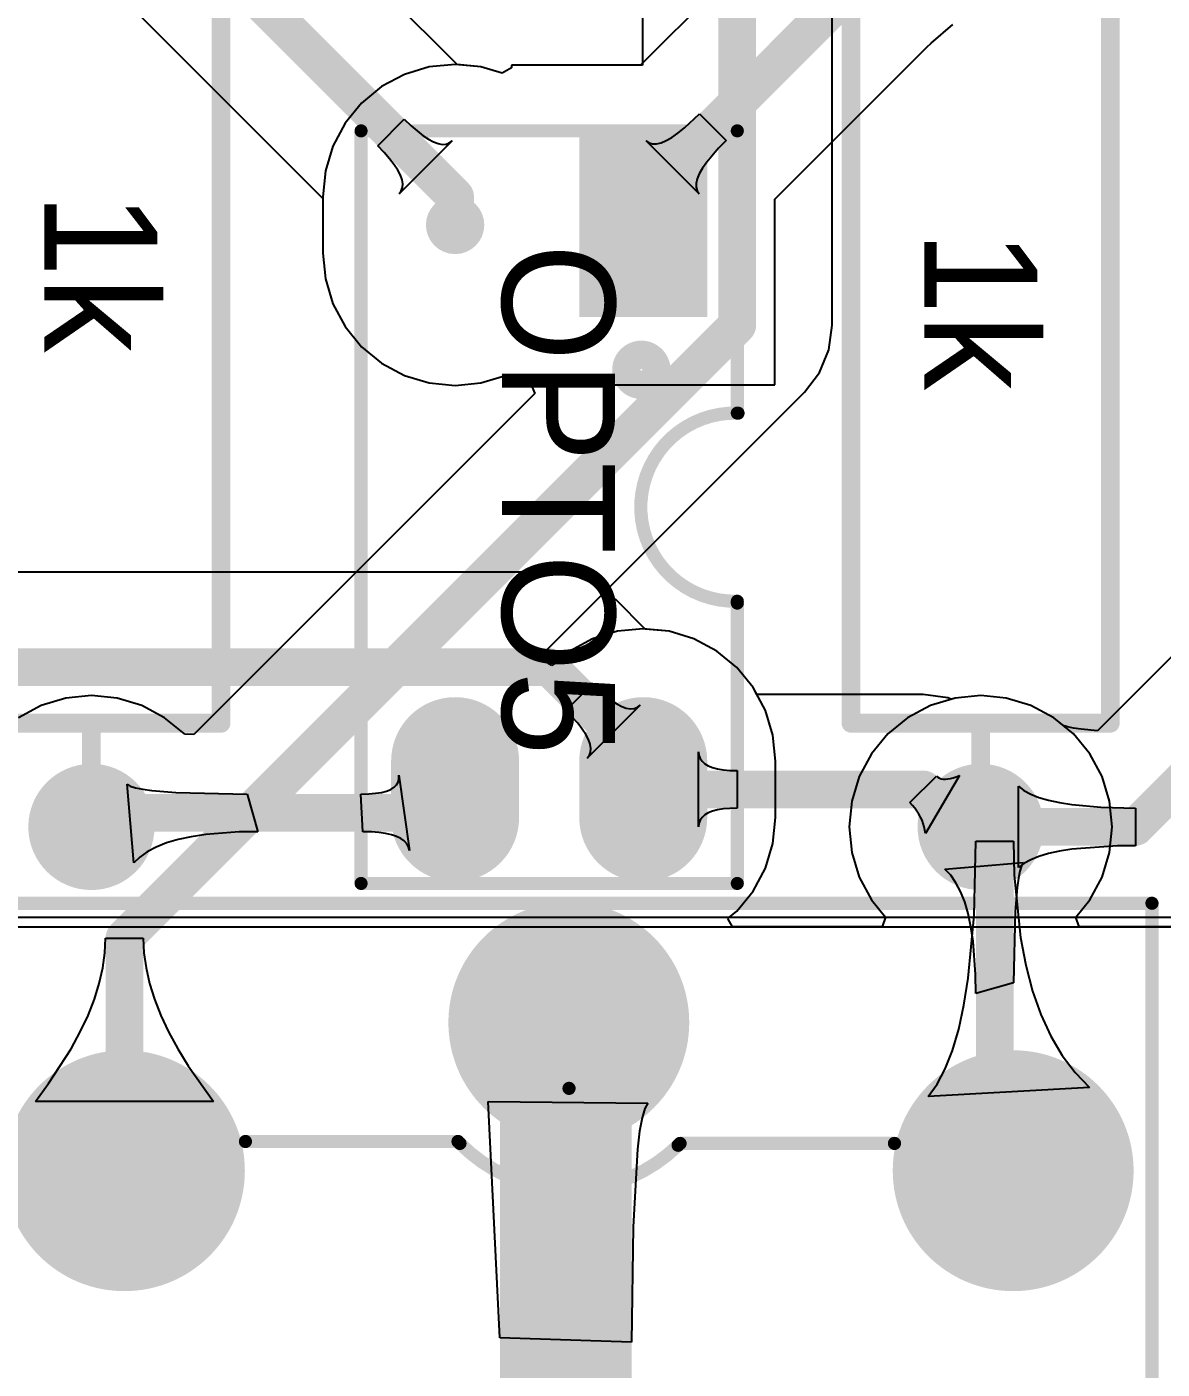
# Model space of a CAD drawing. Header units: millimetres. Extents: x 0 to 190, y 0 to 100.
# Drawn here: x 130.19 to 145.52, y 21.59 to 39.71 of the extents above; entities that cross this region are included whole.
import ezdxf

# ---------------------------------------------------------------- set-up
doc = ezdxf.new("R2010")
doc.units = ezdxf.units.MM
for name, color, linetype in [('BottomLayer', 5, 'Continuous'), ('BottomSolder', 6, 'Continuous'), ('MultiLayer', 9, 'Continuous'), ('PadHoleLayer', 156, 'Continuous'), ('TopLayer', 1, 'Continuous'), ('TopOverlay', 2, 'Continuous'), ('TopSolder', 216, 'Continuous')]:
    doc.layers.add(name, color=color, linetype=linetype)

# ---------------------------------------------------------------- blocks, each defined once
blk = doc.blocks.new('R_____5_C____SRD_28')
at = {"layer": 'BottomLayer'}
h = blk.add_hatch(color=5, dxfattribs=at)
edge = h.paths.add_edge_path()
edge.add_arc((2, 6), 1.524, 0, 360)
h = blk.add_hatch(color=5, dxfattribs=at)
edge = h.paths.add_edge_path()
edge.add_arc((0, 0), 1.524, 0, 360)
h = blk.add_hatch(color=5, dxfattribs=at)
edge = h.paths.add_edge_path()
edge.add_arc((2, -6), 1.524, 0, 360)
at = {"layer": 'BottomSolder'}
h = blk.add_hatch(color=6, dxfattribs=at)
edge = h.paths.add_edge_path()
edge.add_arc((2, 6), 1.626, 0, 360)
h = blk.add_hatch(color=6, dxfattribs=at)
edge = h.paths.add_edge_path()
edge.add_arc((0, 0), 1.626, 0, 360)
h = blk.add_hatch(color=6, dxfattribs=at)
edge = h.paths.add_edge_path()
edge.add_arc((2, -6), 1.626, 0, 360)
at = {"layer": 'MultiLayer'}
h = blk.add_hatch(color=9, dxfattribs=at)
edge = h.paths.add_edge_path()
edge.add_arc((2, 6), 1.524, 0, 360)
h = blk.add_hatch(color=9, dxfattribs=at)
edge = h.paths.add_edge_path()
edge.add_arc((0, 0), 1.524, 0, 360)
h = blk.add_hatch(color=9, dxfattribs=at)
edge = h.paths.add_edge_path()
edge.add_arc((2, -6), 1.524, 0, 360)
at = {"layer": 'PadHoleLayer'}
h = blk.add_hatch(color=156, dxfattribs=at)
edge = h.paths.add_edge_path()
edge.add_arc((2, 6), 0.571, 0, 360)
h = blk.add_hatch(color=156, dxfattribs=at)
edge = h.paths.add_edge_path()
edge.add_arc((0, 0), 0.571, 0, 360)
h = blk.add_hatch(color=156, dxfattribs=at)
edge = h.paths.add_edge_path()
edge.add_arc((2, -6), 0.571, 0, 360)
at = {"layer": 'TopLayer'}
h = blk.add_hatch(color=1, dxfattribs=at)
edge = h.paths.add_edge_path()
edge.add_arc((2, 6), 1.524, 0, 360)
h = blk.add_hatch(color=1, dxfattribs=at)
edge = h.paths.add_edge_path()
edge.add_arc((0, 0), 1.524, 0, 360)
h = blk.add_hatch(color=1, dxfattribs=at)
edge = h.paths.add_edge_path()
edge.add_arc((2, -6), 1.524, 0, 360)
at = {"layer": 'TopSolder'}
h = blk.add_hatch(color=216, dxfattribs=at)
edge = h.paths.add_edge_path()
edge.add_arc((2, 6), 1.626, 0, 360)
h = blk.add_hatch(color=216, dxfattribs=at)
edge = h.paths.add_edge_path()
edge.add_arc((0, 0), 1.626, 0, 360)
h = blk.add_hatch(color=216, dxfattribs=at)
edge = h.paths.add_edge_path()
edge.add_arc((2, -6), 1.626, 0, 360)
at = {"layer": 'TopOverlay', "const_width": 0.178}
for points in [[(-1.61, -7.889), (-1.61, 7.874)], [(17.78, 7.874), (-1.61, 7.874)], [(1.631, 1.502), (1.631, 4.397)], [(6.076, 0.003), (0.888, 0.003)], [(1.606, -4.366), (1.606, -1.496)]]:
    blk.add_lwpolyline(points, dxfattribs=at)
at = {"layer": 'TopOverlay', "const_width": 0.0889}
for points in [[(-1.655, 7.874, 1), (-1.566, 7.874, 1)], [(-1.655, 7.874, 1), (-1.566, 7.874, 1)], [(1.587, 4.397, 1), (1.676, 4.397, 1)], [(1.587, 1.502, 1), (1.676, 1.502, 1)], [(1.612, 1.476, 1), (1.701, 1.476, 1)], [(0.844, 0.003, 1), (0.933, 0.003, 1)], [(1.561, -1.496, 1), (1.65, -1.496, 1)], [(1.587, -1.47, 1), (1.676, -1.47, 1)], [(1.561, -4.366, 1), (1.65, -4.366, 1)]]:
    blk.add_lwpolyline(points, format="xyb", close=True, dxfattribs=at)
at = {"layer": 'TopOverlay', "const_width": 0.178}
blk.add_lwpolyline([(1.657, 1.476, -0.414214), (1.631, -1.47)], format="xyb", dxfattribs=at)
blk = doc.blocks.new('_________1_2__33')
at = {"layer": 'BottomLayer'}
h = blk.add_hatch(color=5, dxfattribs=at)
edge = h.paths.add_edge_path()
edge.add_arc((-6.4, 0), 0.75, 0, 360)
h = blk.add_hatch(color=5, dxfattribs=at)
edge = h.paths.add_edge_path()
edge.add_arc((6.4, 0), 0.75, 0, 360)
at = {"layer": 'BottomSolder'}
h = blk.add_hatch(color=6, dxfattribs=at)
edge = h.paths.add_edge_path()
edge.add_arc((-6.4, 0), 0.852, 0, 360)
h = blk.add_hatch(color=6, dxfattribs=at)
edge = h.paths.add_edge_path()
edge.add_arc((6.4, 0), 0.852, 0, 360)
at = {"layer": 'MultiLayer'}
h = blk.add_hatch(color=9, dxfattribs=at)
edge = h.paths.add_edge_path()
edge.add_arc((-6.4, 0), 0.75, 0, 360)
h = blk.add_hatch(color=9, dxfattribs=at)
edge = h.paths.add_edge_path()
edge.add_arc((6.4, 0), 0.75, 0, 360)
at = {"layer": 'PadHoleLayer'}
h = blk.add_hatch(color=156, dxfattribs=at)
edge = h.paths.add_edge_path()
edge.add_arc((-6.4, 0), 0.35, 0, 360)
h = blk.add_hatch(color=156, dxfattribs=at)
edge = h.paths.add_edge_path()
edge.add_arc((6.4, 0), 0.35, 0, 360)
at = {"layer": 'TopLayer'}
h = blk.add_hatch(color=1, dxfattribs=at)
edge = h.paths.add_edge_path()
edge.add_arc((-6.4, 0), 0.75, 0, 360)
h = blk.add_hatch(color=1, dxfattribs=at)
edge = h.paths.add_edge_path()
edge.add_arc((6.4, 0), 0.75, 0, 360)
at = {"layer": 'TopSolder'}
h = blk.add_hatch(color=216, dxfattribs=at)
edge = h.paths.add_edge_path()
edge.add_arc((-6.4, 0), 0.852, 0, 360)
h = blk.add_hatch(color=216, dxfattribs=at)
edge = h.paths.add_edge_path()
edge.add_arc((6.4, 0), 0.852, 0, 360)
at = {"layer": 'TopOverlay', "const_width": 0.254}
for points in [[(-5, 1.75), (5, 1.75)], [(-5, 1.75), (-5, -1.75)], [(5, 1.75), (5, -1.75)], [(-5.842, 0), (-5.08, 0)], [(5.08, 0), (5.842, 0)], [(-5, -1.75), (5, -1.75)]]:
    blk.add_lwpolyline(points, dxfattribs=at)
at = {"layer": 'TopOverlay', "const_width": 0.127}
for points in [[(-5.064, 1.75, 1), (-4.937, 1.75, 1)], [(-5.064, 1.75, 1), (-4.937, 1.75, 1)], [(4.937, 1.75, 1), (5.064, 1.75, 1)], [(4.937, 1.75, 1), (5.064, 1.75, 1)], [(-5.905, 0, 1), (-5.779, 0, 1)], [(-5.144, 0, 1), (-5.016, 0, 1)], [(5.016, 0, 1), (5.144, 0, 1)], [(5.779, 0, 1), (5.905, 0, 1)], [(-5.064, -1.75, 1), (-4.937, -1.75, 1)], [(-5.064, -1.75, 1), (-4.937, -1.75, 1)], [(4.937, -1.75, 1), (5.064, -1.75, 1)], [(4.937, -1.75, 1), (5.064, -1.75, 1)]]:
    blk.add_lwpolyline(points, format="xyb", close=True, dxfattribs=at)
blk = doc.blocks.new('_________1_2__34')
at = {"layer": 'BottomLayer'}
h = blk.add_hatch(color=5, dxfattribs=at)
edge = h.paths.add_edge_path()
edge.add_arc((-6.4, 0), 0.75, 0, 360)
h = blk.add_hatch(color=5, dxfattribs=at)
edge = h.paths.add_edge_path()
edge.add_arc((6.4, 0), 0.75, 0, 360)
at = {"layer": 'BottomSolder'}
h = blk.add_hatch(color=6, dxfattribs=at)
edge = h.paths.add_edge_path()
edge.add_arc((-6.4, 0), 0.852, 0, 360)
h = blk.add_hatch(color=6, dxfattribs=at)
edge = h.paths.add_edge_path()
edge.add_arc((6.4, 0), 0.852, 0, 360)
at = {"layer": 'MultiLayer'}
h = blk.add_hatch(color=9, dxfattribs=at)
edge = h.paths.add_edge_path()
edge.add_arc((-6.4, 0), 0.75, 0, 360)
h = blk.add_hatch(color=9, dxfattribs=at)
edge = h.paths.add_edge_path()
edge.add_arc((6.4, 0), 0.75, 0, 360)
at = {"layer": 'PadHoleLayer'}
h = blk.add_hatch(color=156, dxfattribs=at)
edge = h.paths.add_edge_path()
edge.add_arc((-6.4, 0), 0.35, 0, 360)
h = blk.add_hatch(color=156, dxfattribs=at)
edge = h.paths.add_edge_path()
edge.add_arc((6.4, 0), 0.35, 0, 360)
at = {"layer": 'TopLayer'}
h = blk.add_hatch(color=1, dxfattribs=at)
edge = h.paths.add_edge_path()
edge.add_arc((-6.4, 0), 0.75, 0, 360)
h = blk.add_hatch(color=1, dxfattribs=at)
edge = h.paths.add_edge_path()
edge.add_arc((6.4, 0), 0.75, 0, 360)
at = {"layer": 'TopSolder'}
h = blk.add_hatch(color=216, dxfattribs=at)
edge = h.paths.add_edge_path()
edge.add_arc((-6.4, 0), 0.852, 0, 360)
h = blk.add_hatch(color=216, dxfattribs=at)
edge = h.paths.add_edge_path()
edge.add_arc((6.4, 0), 0.852, 0, 360)
at = {"layer": 'TopOverlay', "const_width": 0.254}
for points in [[(-5, -1.75), (-5, 1.75)], [(5, 1.75), (-5, 1.75)], [(5, -1.75), (5, 1.75)], [(-5.08, 0), (-5.842, 0)], [(5.842, 0), (5.08, 0)], [(5, -1.75), (-5, -1.75)]]:
    blk.add_lwpolyline(points, dxfattribs=at)
at = {"layer": 'TopOverlay', "const_width": 0.127}
for points in [[(-5.064, 1.75, 1), (-4.937, 1.75, 1)], [(-5.064, 1.75, 1), (-4.937, 1.75, 1)], [(4.937, 1.75, 1), (5.064, 1.75, 1)], [(4.937, 1.75, 1), (5.064, 1.75, 1)], [(-5.905, 0, 1), (-5.779, 0, 1)], [(-5.144, 0, 1), (-5.016, 0, 1)], [(5.016, 0, 1), (5.144, 0, 1)], [(5.779, 0, 1), (5.905, 0, 1)], [(-5.064, -1.75, 1), (-4.937, -1.75, 1)], [(-5.064, -1.75, 1), (-4.937, -1.75, 1)], [(4.937, -1.75, 1), (5.064, -1.75, 1)], [(4.937, -1.75, 1), (5.064, -1.75, 1)]]:
    blk.add_lwpolyline(points, format="xyb", close=True, dxfattribs=at)
blk = doc.blocks.new('DIP4_W0_3_44')
at = {"layer": 'BottomLayer'}
h = blk.add_hatch(color=5, dxfattribs=at)
edge = h.paths.add_edge_path()
edge.add_arc((0, 7.239), 0.762, 180, 360)
edge.add_line((0.762, 7.239), (0.762, 8.001))
edge.add_arc((0, 8.001), 0.762, 0, 180)
edge.add_line((-0.762, 8.001), (-0.762, 7.239))
h = blk.add_hatch(color=5, dxfattribs=at)
edge = h.paths.add_edge_path()
edge.add_arc((2.54, 7.239), 0.762, 180, 360)
edge.add_line((3.302, 7.239), (3.302, 8.001))
edge.add_arc((2.54, 8.001), 0.762, 0, 180)
edge.add_line((1.778, 8.001), (1.778, 7.239))
blk.add_hatch(color=5, dxfattribs=at).paths.add_polyline_path([(-0.762, -1.143), (-0.762, 1.143), (0.762, 1.143), (0.762, -1.143)])
at = {"layer": 'BottomSolder'}
h = blk.add_hatch(color=6, dxfattribs=at)
edge = h.paths.add_edge_path()
edge.add_arc((0, 7.239), 0.864, 180, 360)
edge.add_line((0.864, 7.239), (0.864, 8.001))
edge.add_arc((0, 8.001), 0.864, 0, 180)
edge.add_line((-0.864, 8.001), (-0.864, 7.239))
h = blk.add_hatch(color=6, dxfattribs=at)
edge = h.paths.add_edge_path()
edge.add_arc((2.54, 7.239), 0.864, 180, 360)
edge.add_line((3.404, 7.239), (3.404, 8.001))
edge.add_arc((2.54, 8.001), 0.864, 0, 180)
edge.add_line((1.676, 8.001), (1.676, 7.239))
blk.add_hatch(color=6, dxfattribs=at).paths.add_polyline_path([(-0.864, -1.245), (-0.864, 1.245), (0.864, 1.245), (0.864, -1.245)])
at = {"layer": 'MultiLayer'}
h = blk.add_hatch(color=9, dxfattribs=at)
edge = h.paths.add_edge_path()
edge.add_arc((0, 7.239), 0.762, 180, 360)
edge.add_line((0.762, 7.239), (0.762, 8.001))
edge.add_arc((0, 8.001), 0.762, 0, 180)
edge.add_line((-0.762, 8.001), (-0.762, 7.239))
h = blk.add_hatch(color=9, dxfattribs=at)
edge = h.paths.add_edge_path()
edge.add_arc((2.54, 7.239), 0.762, 180, 360)
edge.add_line((3.302, 7.239), (3.302, 8.001))
edge.add_arc((2.54, 8.001), 0.762, 0, 180)
edge.add_line((1.778, 8.001), (1.778, 7.239))
blk.add_hatch(color=9, dxfattribs=at).paths.add_polyline_path([(-0.762, -1.143), (-0.762, 1.143), (0.762, 1.143), (0.762, -1.143)])
at = {"layer": 'PadHoleLayer'}
h = blk.add_hatch(color=156, dxfattribs=at)
edge = h.paths.add_edge_path()
edge.add_arc((0, 7.62), 0.394, 0, 360)
h = blk.add_hatch(color=156, dxfattribs=at)
edge = h.paths.add_edge_path()
edge.add_arc((2.54, 7.62), 0.394, 0, 360)
h = blk.add_hatch(color=156, dxfattribs=at)
edge = h.paths.add_edge_path()
edge.add_arc((0, 0), 0.394, 0, 360)
h = blk.add_hatch(color=156, dxfattribs=at)
edge = h.paths.add_edge_path()
edge.add_arc((2.54, 0), 0.394, 0, 360)
at = {"layer": 'TopLayer'}
h = blk.add_hatch(color=1, dxfattribs=at)
edge = h.paths.add_edge_path()
edge.add_arc((0, 7.239), 0.762, 180, 360)
edge.add_line((0.762, 7.239), (0.762, 8.001))
edge.add_arc((0, 8.001), 0.762, 0, 180)
edge.add_line((-0.762, 8.001), (-0.762, 7.239))
h = blk.add_hatch(color=1, dxfattribs=at)
edge = h.paths.add_edge_path()
edge.add_arc((2.54, 7.239), 0.762, 180, 360)
edge.add_line((3.302, 7.239), (3.302, 8.001))
edge.add_arc((2.54, 8.001), 0.762, 0, 180)
edge.add_line((1.778, 8.001), (1.778, 7.239))
blk.add_hatch(color=1, dxfattribs=at).paths.add_polyline_path([(-0.762, -1.143), (-0.762, 1.143), (0.762, 1.143), (0.762, -1.143)])
at = {"layer": 'TopSolder'}
h = blk.add_hatch(color=216, dxfattribs=at)
edge = h.paths.add_edge_path()
edge.add_arc((0, 7.239), 0.864, 180, 360)
edge.add_line((0.864, 7.239), (0.864, 8.001))
edge.add_arc((0, 8.001), 0.864, 0, 180)
edge.add_line((-0.864, 8.001), (-0.864, 7.239))
h = blk.add_hatch(color=216, dxfattribs=at)
edge = h.paths.add_edge_path()
edge.add_arc((2.54, 7.239), 0.864, 180, 360)
edge.add_line((3.404, 7.239), (3.404, 8.001))
edge.add_arc((2.54, 8.001), 0.864, 0, 180)
edge.add_line((1.676, 8.001), (1.676, 7.239))
blk.add_hatch(color=216, dxfattribs=at).paths.add_polyline_path([(-0.864, -1.245), (-0.864, 1.245), (0.864, 1.245), (0.864, -1.245)])
at = {"layer": 'TopOverlay', "const_width": 0.178}
for points in [[(3.81, 8.89), (-1.27, 8.89)], [(-1.27, 8.89), (-1.27, 5.105)], [(3.81, 8.89), (3.81, -1.27)], [(-1.27, 2.54), (-1.27, -1.27)], [(3.81, -1.27), (-1.27, -1.27)]]:
    blk.add_lwpolyline(points, dxfattribs=at)
at = {"layer": 'TopOverlay'}
for points, const_width in [([(-1.314, 8.89, 1), (-1.226, 8.89, 1)], 0.0889), ([(-1.314, 8.89, 1), (-1.226, 8.89, 1)], 0.0889), ([(3.766, 8.89, 1), (3.854, 8.89, 1)], 0.0889), ([(3.766, 8.89, 1), (3.854, 8.89, 1)], 0.0889), ([(-1.314, 5.105, 1), (-1.226, 5.105, 1)], 0.0889), ([(-1.314, 5.08, 1), (-1.226, 5.08, 1)], 0.0889), ([(-1.324, 2.541, 1), (-1.235, 2.541, 1)], 0.0889), ([(-1.314, 2.54, 1), (-1.226, 2.54, 1)], 0.0889), ([(0.229, 1.956, 1), (-0.178, 1.956, 1)], 0.381), ([(-0.273, 1.956, 1), (-0.083, 1.956, 1)], 0.191), ([(0.133, 1.956, 1), (0.324, 1.956, 1)], 0.191), ([(-1.314, -1.27, 1), (-1.226, -1.27, 1)], 0.0889), ([(-1.314, -1.27, 1), (-1.226, -1.27, 1)], 0.0889), ([(3.766, -1.27, 1), (3.854, -1.27, 1)], 0.0889), ([(3.766, -1.27, 1), (3.854, -1.27, 1)], 0.0889)]:
    blk.add_lwpolyline(points, format="xyb", close=True, dxfattribs=dict(at, const_width=const_width))
at = {"layer": 'TopOverlay', "const_width": 0.178}
blk.add_lwpolyline([(-1.27, 5.08, -1.030551), (-1.28, 2.541)], format="xyb", dxfattribs=at)

msp = doc.modelspace()

# ---------------------------------------------------------------- linework, layer by layer
at = {"layer": 'BottomLayer'}
for p, q in [((140.726, 41.437), (138.519, 39.23)), ((142.404, 39.489), (142.695, 39.74)), ((140.293, 37.381), (142.344, 39.431)), ((142.344, 39.431), (142.404, 39.489)), ((135.626, 39.167), (135.291, 39.065)), ((135.975, 39.201), (135.626, 39.167)), ((136.323, 39.167), (135.975, 39.201)), ((136.61, 39.08), (136.323, 39.167)), ((136.737, 39.152), (136.61, 39.08)), ((138.478, 39.192), (136.737, 39.192)), ((136.737, 39.192), (136.737, 39.152)), ((138.519, 39.23), (138.478, 39.192)), ((135.291, 39.065), (134.982, 38.9)), ((134.982, 38.9), (134.711, 38.678)), ((134.711, 38.678), (134.489, 38.407)), ((139.072, 38.345), (139.274, 38.532)), ((139.274, 38.532), (139.633, 38.173)), ((134.489, 38.407), (134.324, 38.098)), ((138.899, 38.215), (138.982, 38.273)), ((138.982, 38.273), (139.072, 38.345)), ((134.324, 38.098), (134.223, 37.763)), ((139.271, 37.455), (138.555, 38.17)), ((138.555, 38.17), (138.595, 38.142)), ((138.595, 38.142), (138.641, 38.128)), ((138.641, 38.128), (138.695, 38.128)), ((138.695, 38.128), (138.756, 38.143)), ((138.756, 38.143), (138.824, 38.172)), ((138.824, 38.172), (138.899, 38.215)), ((139.532, 38.069), (139.373, 37.882)), ((139.633, 38.173), (139.532, 38.069)), ((139.373, 37.882), (139.316, 37.799)), ((134.223, 37.763), (134.188, 37.414)), ((139.272, 37.723), (139.243, 37.655)), ((139.316, 37.799), (139.272, 37.723)), ((139.229, 37.594), (139.228, 37.541)), ((139.228, 37.541), (139.242, 37.494)), ((139.243, 37.655), (139.229, 37.594)), ((134.188, 37.414), (134.188, 36.652)), ((139.242, 37.494), (139.271, 37.455)), ((140.293, 34.874), (140.293, 37.381)), ((134.188, 36.652), (134.223, 36.304)), ((134.223, 36.304), (134.324, 35.969)), ((134.324, 35.969), (134.489, 35.66)), ((134.489, 35.66), (134.711, 35.389)), ((134.711, 35.389), (134.982, 35.167)), ((134.982, 35.167), (135.291, 35.002)), ((135.291, 35.002), (135.626, 34.9)), ((136.323, 34.9), (136.61, 34.987)), ((136.61, 34.987), (136.737, 34.914)), ((135.626, 34.9), (135.975, 34.866)), ((135.975, 34.866), (136.323, 34.9)), ((136.737, 34.914), (136.737, 34.874)), ((136.737, 34.874), (140.293, 34.874)), ((147.047, 32.605), (144.647, 30.205)), ((137.245, 32.345), (129.135, 32.345)), ((137.576, 32.302), (137.245, 32.345)), ((137.885, 32.174), (137.576, 32.302)), ((138.151, 31.97), (137.885, 32.174)), ((138.542, 31.578), (138.151, 31.97)), ((138.863, 31.547), (138.542, 31.578)), ((139.199, 31.445), (138.863, 31.547)), ((139.507, 31.28), (139.199, 31.445)), ((139.778, 31.058), (139.507, 31.28)), ((140, 30.787), (139.778, 31.058)), ((137.47, 30.48), (137.829, 30.839)), ((137.829, 30.839), (137.92, 30.752)), ((137.92, 30.752), (138.083, 30.617)), ((140.05, 30.694), (140, 30.787)), ((142.296, 30.694), (140.05, 30.694)), ((142.627, 30.651), (142.296, 30.694)), ((142.674, 30.631), (142.627, 30.651)), ((142.725, 30.646), (142.674, 30.631)), ((143.071, 30.681), (142.725, 30.646)), ((143.417, 30.646), (143.071, 30.681)), ((143.75, 30.545), (143.417, 30.646)), ((137.557, 30.39), (137.47, 30.48)), ((138.475, 30.55), (137.759, 29.834)), ((138.083, 30.617), (138.157, 30.569)), ((138.157, 30.569), (138.224, 30.533)), ((138.224, 30.533), (138.286, 30.511)), ((138.286, 30.511), (138.342, 30.501)), ((138.342, 30.501), (138.392, 30.504)), ((138.392, 30.504), (138.436, 30.521)), ((138.436, 30.521), (138.475, 30.55)), ((144.057, 30.381), (143.75, 30.545)), ((137.631, 30.305), (137.557, 30.39)), ((137.692, 30.226), (137.631, 30.305)), ((144.17, 30.289), (144.057, 30.381)), ((144.198, 30.273), (144.17, 30.289)), ((144.242, 30.259), (144.198, 30.273)), ((137.741, 30.152), (137.692, 30.226)), ((137.776, 30.085), (137.741, 30.152)), ((137.798, 30.023), (137.776, 30.085)), ((144.325, 30.241), (144.242, 30.259)), ((144.429, 30.225), (144.325, 30.241)), ((144.647, 30.205), (144.429, 30.225)), ((137.788, 29.873), (137.805, 29.917)), ((137.808, 29.967), (137.798, 30.023)), ((137.805, 29.917), (137.808, 29.967)), ((139.262, 28.906), (139.262, 29.921)), ((139.262, 29.921), (139.267, 29.873)), ((137.759, 29.834), (137.788, 29.873)), ((139.267, 29.873), (139.283, 29.83)), ((139.283, 29.83), (139.309, 29.792)), ((139.309, 29.792), (139.346, 29.759)), ((139.346, 29.759), (139.393, 29.731)), ((139.393, 29.731), (139.45, 29.708)), ((135.206, 29.512), (135.217, 29.556)), ((135.217, 29.556), (135.215, 29.604)), ((135.215, 29.604), (135.36, 28.59)), ((139.45, 29.708), (139.518, 29.69)), ((139.518, 29.69), (139.597, 29.677)), ((139.597, 29.677), (139.686, 29.67)), ((139.686, 29.67), (139.785, 29.667)), ((139.785, 29.667), (139.785, 29.159)), ((142.116, 29.234), (142.475, 29.593)), ((142.786, 29.599), (142.327, 28.816)), ((142.475, 29.593), (142.494, 29.578)), ((142.494, 29.578), (142.515, 29.566)), ((142.515, 29.566), (142.539, 29.557)), ((142.539, 29.557), (142.566, 29.553)), ((142.566, 29.553), (142.596, 29.552)), ((142.596, 29.552), (142.628, 29.554)), ((142.628, 29.554), (142.663, 29.56)), ((142.663, 29.56), (142.701, 29.57)), ((142.701, 29.57), (142.742, 29.583)), ((142.742, 29.583), (142.786, 29.599)), ((131.635, 28.42), (131.545, 29.482)), ((131.545, 29.482), (131.589, 29.457)), ((131.589, 29.457), (131.66, 29.434)), ((131.66, 29.434), (131.757, 29.414)), ((131.757, 29.414), (131.88, 29.397)), ((131.88, 29.397), (132.205, 29.371)), ((132.205, 29.371), (133.169, 29.35)), ((134.808, 29.352), (134.9, 29.36)), ((134.9, 29.36), (134.98, 29.373)), ((134.98, 29.373), (135.049, 29.39)), ((135.049, 29.39), (135.106, 29.413)), ((135.106, 29.413), (135.151, 29.441)), ((135.151, 29.441), (135.184, 29.474)), ((135.184, 29.474), (135.206, 29.512)), ((143.582, 28.357), (143.582, 29.455)), ((143.582, 29.455), (143.655, 29.399)), ((143.655, 29.399), (143.747, 29.349)), ((133.169, 29.35), (133.311, 28.842)), ((134.704, 29.35), (134.808, 29.352)), ((134.731, 28.842), (134.704, 29.35)), ((142.151, 29.197), (142.116, 29.234)), ((142.183, 29.159), (142.151, 29.197)), ((143.747, 29.349), (143.857, 29.305)), ((143.857, 29.305), (143.987, 29.266)), ((143.987, 29.266), (144.135, 29.234)), ((144.135, 29.234), (144.302, 29.207)), ((144.302, 29.207), (144.694, 29.172)), ((139.283, 28.997), (139.267, 28.954)), ((139.309, 29.035), (139.283, 28.997)), ((139.346, 29.068), (139.309, 29.035)), ((139.393, 29.096), (139.346, 29.068)), ((139.45, 29.119), (139.393, 29.096)), ((139.518, 29.136), (139.45, 29.119)), ((139.597, 29.149), (139.518, 29.136)), ((139.686, 29.157), (139.597, 29.149)), ((139.785, 29.159), (139.686, 29.157)), ((142.211, 29.12), (142.183, 29.159)), ((142.237, 29.079), (142.211, 29.12)), ((142.26, 29.038), (142.237, 29.079)), ((142.279, 28.996), (142.26, 29.038)), ((142.296, 28.952), (142.279, 28.996)), ((144.694, 29.172), (145.16, 29.16)), ((145.16, 29.16), (145.16, 28.652)), ((133.057, 28.838), (132.607, 28.804)), ((133.311, 28.842), (133.057, 28.838)), ((134.844, 28.839), (134.731, 28.842)), ((134.946, 28.832), (134.844, 28.839)), ((135.037, 28.819), (134.946, 28.832)), ((135.117, 28.801), (135.037, 28.819)), ((139.267, 28.954), (139.262, 28.906)), ((142.309, 28.908), (142.296, 28.952)), ((142.319, 28.862), (142.309, 28.908)), ((142.327, 28.816), (142.319, 28.862)), ((131.937, 28.635), (131.817, 28.572)), ((132.076, 28.69), (131.937, 28.635)), ((132.234, 28.736), (132.076, 28.69)), ((132.411, 28.774), (132.234, 28.736)), ((132.607, 28.804), (132.411, 28.774)), ((135.185, 28.779), (135.117, 28.801)), ((135.242, 28.751), (135.185, 28.779)), ((135.288, 28.718), (135.242, 28.751)), ((135.323, 28.68), (135.288, 28.718)), ((135.347, 28.638), (135.323, 28.68)), ((135.36, 28.59), (135.347, 28.638)), ((142.981, 27.712), (143.007, 28.716)), ((143.007, 28.716), (143.515, 28.716)), ((143.515, 28.716), (143.525, 28.253)), ((144.917, 28.649), (144.302, 28.605)), ((145.16, 28.652), (144.917, 28.649)), ((131.717, 28.5), (131.635, 28.42)), ((131.817, 28.572), (131.717, 28.5)), ((143.747, 28.463), (143.655, 28.413)), ((143.857, 28.507), (143.747, 28.463)), ((143.987, 28.546), (143.857, 28.507)), ((144.135, 28.578), (143.987, 28.546)), ((144.302, 28.605), (144.135, 28.578)), ((142.585, 28.335), (143.647, 28.425)), ((142.666, 28.253), (142.585, 28.335)), ((143.599, 28.31), (143.58, 28.213)), ((143.655, 28.413), (143.582, 28.357)), ((143.622, 28.381), (143.599, 28.31)), ((143.647, 28.425), (143.622, 28.381)), ((142.737, 28.153), (142.666, 28.253)), ((142.8, 28.033), (142.737, 28.153)), ((143.525, 28.253), (143.607, 27.414)), ((143.563, 28.09), (143.536, 27.765)), ((143.58, 28.213), (143.563, 28.09)), ((142.855, 27.894), (142.8, 28.033)), ((142.902, 27.736), (142.855, 27.894)), ((142.94, 27.559), (142.902, 27.736)), ((143.536, 27.765), (143.515, 26.801)), ((113.538, 27.686), (178.181, 27.686)), ((142.904, 26.864), (142.981, 27.712)), ((142.969, 27.363), (142.94, 27.559)), ((143.607, 27.414), (143.679, 27.038)), ((143.003, 26.913), (142.969, 27.363)), ((143.679, 27.038), (143.772, 26.691)), ((142.845, 26.5), (142.904, 26.864)), ((143.007, 26.659), (143.003, 26.913)), ((143.515, 26.801), (143.007, 26.659)), ((143.772, 26.691), (143.884, 26.372)), ((142.774, 26.174), (142.845, 26.5)), ((143.884, 26.372), (144.018, 26.083)), ((142.69, 25.888), (142.774, 26.174)), ((144.018, 26.083), (144.172, 25.822)), ((142.593, 25.641), (142.69, 25.888)), ((144.172, 25.822), (144.346, 25.59)), ((142.483, 25.434), (142.593, 25.641)), ((144.346, 25.59), (144.541, 25.387)), ((142.36, 25.265), (142.483, 25.434)), ((144.541, 25.387), (142.36, 25.265)), ((136.58, 22.01), (136.422, 25.198)), ((136.422, 25.198), (138.579, 25.178)), ((138.537, 25.107), (138.499, 24.98)), ((138.579, 25.178), (138.537, 25.107)), ((138.499, 24.98), (138.466, 24.797)), ((138.466, 24.797), (138.437, 24.558)), ((138.437, 24.558), (138.378, 23.506)), ((138.378, 23.506), (138.358, 21.951)), ((138.358, 21.951), (136.58, 22.01))]:
    msp.add_line(p, q, dxfattribs=at)
for points, const_width in [([(138.515, 37.414), (142.807, 41.706)], 0.508), ([(138.515, 37.033), (138.515, 37.414)], 0.508), ([(145.16, 28.906), (147.953, 31.699)], 0.508), ([(129.135, 31.064), (137.245, 31.064)], 0.508), ([(137.245, 31.064), (138.515, 29.794)], 0.508), ([(138.515, 29.413), (138.515, 29.794)], 0.508), ([(135.657, 29.096), (135.975, 29.413)], 0.508), ([(138.515, 29.413), (142.296, 29.413)], 0.508), ([(142.296, 29.413), (142.803, 28.906)], 0.508), ([(131.064, 28.906), (131.254, 29.096)], 0.508), ([(131.254, 29.096), (135.657, 29.096)], 0.508), ([(142.803, 28.906), (143.071, 28.906)], 0.508), ([(143.071, 28.906), (145.16, 28.906)], 0.508), ([(143.071, 28.906), (143.261, 28.716)], 0.508), ([(143.261, 24.514), (143.261, 28.716)], 0.508), ([(137.469, 26.224), (137.51, 26.265)], 1.778), ([(137.469, 4.74), (137.469, 26.224)], 1.778), ([(143.261, 24.514), (143.51, 24.265)], 0.508)]:
    msp.add_lwpolyline(points, dxfattribs=dict(at, const_width=const_width))
for points, const_width in [([(138.388, 37.414, 1), (138.642, 37.414, 1)], 0.254), ([(138.388, 37.414, 1), (138.642, 37.414, 1)], 0.254), ([(138.388, 37.033, 1), (138.642, 37.033, 1)], 0.254), ([(137.118, 31.064, 1), (137.372, 31.064, 1)], 0.254), ([(137.118, 31.064, 1), (137.372, 31.064, 1)], 0.254), ([(138.388, 29.794, 1), (138.642, 29.794, 1)], 0.254), ([(138.388, 29.794, 1), (138.642, 29.794, 1)], 0.254), ([(135.848, 29.413, 1), (136.102, 29.413, 1)], 0.254), ([(138.388, 29.413, 1), (138.642, 29.413, 1)], 0.254), ([(138.388, 29.413, 1), (138.642, 29.413, 1)], 0.254), ([(142.169, 29.413, 1), (142.423, 29.413, 1)], 0.254), ([(142.169, 29.413, 1), (142.423, 29.413, 1)], 0.254), ([(131.127, 29.096, 1), (131.381, 29.096, 1)], 0.254), ([(131.127, 29.096, 1), (131.381, 29.096, 1)], 0.254), ([(135.53, 29.096, 1), (135.784, 29.096, 1)], 0.254), ([(135.53, 29.096, 1), (135.784, 29.096, 1)], 0.254), ([(130.937, 28.906, 1), (131.191, 28.906, 1)], 0.254), ([(142.676, 28.906, 1), (142.93, 28.906, 1)], 0.254), ([(142.676, 28.906, 1), (142.93, 28.906, 1)], 0.254), ([(142.944, 28.906, 1), (143.198, 28.906, 1)], 0.254), ([(142.944, 28.906, 1), (143.198, 28.906, 1)], 0.254), ([(142.944, 28.906, 1), (143.198, 28.906, 1)], 0.254), ([(145.033, 28.906, 1), (145.287, 28.906, 1)], 0.254), ([(145.033, 28.906, 1), (145.287, 28.906, 1)], 0.254), ([(143.134, 28.716, 1), (143.388, 28.716, 1)], 0.254), ([(143.134, 28.716, 1), (143.388, 28.716, 1)], 0.254), ([(137.024, 26.224, 1), (137.913, 26.224, 1)], 0.889), ([(137.024, 26.224, 1), (137.913, 26.224, 1)], 0.889), ([(137.065, 26.265, 1), (137.954, 26.265, 1)], 0.889), ([(143.134, 24.514, 1), (143.388, 24.514, 1)], 0.254), ([(143.134, 24.514, 1), (143.388, 24.514, 1)], 0.254), ([(143.383, 24.265, 1), (143.637, 24.265, 1)], 0.254)]:
    msp.add_lwpolyline(points, format="xyb", close=True, dxfattribs=dict(at, const_width=const_width))
at = {"layer": 'TopLayer'}
for p, q in [((136.002, 39.198), (133.603, 41.598)), ((141.066, 35.68), (141.066, 41.086)), ((138.504, 40.556), (138.504, 39.192)), ((131.565, 40.013), (134.188, 37.389)), ((136.323, 39.167), (136.002, 39.198)), ((136.61, 39.08), (136.323, 39.167)), ((136.737, 39.152), (136.61, 39.08)), ((138.504, 39.192), (136.737, 39.192)), ((136.737, 39.192), (136.737, 39.152)), ((134.93, 38.1), (135.289, 38.459)), ((135.289, 38.459), (135.38, 38.372)), ((135.38, 38.372), (135.543, 38.237)), ((135.543, 38.237), (135.617, 38.189)), ((135.017, 38.01), (134.93, 38.1)), ((135.935, 38.17), (135.219, 37.454)), ((135.617, 38.189), (135.684, 38.153)), ((135.684, 38.153), (135.746, 38.131)), ((135.746, 38.131), (135.802, 38.121)), ((135.802, 38.121), (135.852, 38.124)), ((135.852, 38.124), (135.896, 38.141)), ((135.896, 38.141), (135.935, 38.17)), ((135.091, 37.925), (135.017, 38.01)), ((135.152, 37.846), (135.091, 37.925)), ((135.201, 37.772), (135.152, 37.846)), ((135.236, 37.705), (135.201, 37.772)), ((135.258, 37.643), (135.236, 37.705)), ((135.248, 37.493), (135.265, 37.537)), ((135.268, 37.587), (135.258, 37.643)), ((135.265, 37.537), (135.268, 37.587)), ((134.188, 37.389), (134.188, 36.652)), ((135.219, 37.454), (135.248, 37.493)), ((134.188, 36.652), (134.223, 36.304)), ((134.223, 36.304), (134.324, 35.969)), ((134.324, 35.969), (134.489, 35.66)), ((134.489, 35.66), (134.711, 35.389)), ((141.022, 35.348), (141.066, 35.68)), ((134.711, 35.389), (134.982, 35.167)), ((140.894, 35.039), (141.022, 35.348)), ((134.982, 35.167), (135.291, 35.002)), ((135.291, 35.002), (135.626, 34.9)), ((136.323, 34.9), (136.61, 34.987)), ((136.61, 34.987), (136.737, 34.914)), ((140.691, 34.774), (140.894, 35.039)), ((135.626, 34.9), (135.975, 34.866)), ((135.975, 34.866), (136.323, 34.9)), ((136.737, 34.914), (136.737, 34.874)), ((136.737, 34.874), (137.002, 34.874)), ((137.002, 34.874), (137.05, 34.757)), ((137.05, 34.757), (132.447, 30.153)), ((137.187, 31.27), (140.691, 34.774)), ((138.166, 31.547), (137.831, 31.445)), ((138.515, 31.581), (138.166, 31.547)), ((138.863, 31.547), (138.515, 31.581)), ((139.199, 31.445), (138.863, 31.547)), ((137.831, 31.445), (137.522, 31.28)), ((139.507, 31.28), (139.199, 31.445)), ((137.201, 31.133), (137.187, 31.27)), ((137.522, 31.28), (137.342, 31.132)), ((139.778, 31.058), (139.507, 31.28)), ((137.279, 31.087), (137.201, 31.133)), ((137.342, 31.132), (137.279, 31.087)), ((140, 30.787), (139.778, 31.058)), ((130.718, 30.646), (130.385, 30.545)), ((131.064, 30.681), (130.718, 30.646)), ((131.41, 30.646), (131.064, 30.681)), ((131.743, 30.545), (131.41, 30.646)), ((140.165, 30.478), (140, 30.787)), ((142.725, 30.646), (142.392, 30.545)), ((143.071, 30.681), (142.725, 30.646)), ((143.417, 30.646), (143.071, 30.681)), ((143.75, 30.545), (143.417, 30.646)), ((130.385, 30.545), (130.078, 30.381)), ((132.05, 30.381), (131.743, 30.545)), ((140.267, 30.143), (140.165, 30.478)), ((142.392, 30.545), (142.085, 30.381)), ((144.057, 30.381), (143.75, 30.545)), ((132.319, 30.161), (132.05, 30.381)), ((142.085, 30.381), (141.816, 30.161)), ((144.326, 30.161), (144.057, 30.381)), ((132.32, 30.16), (132.319, 30.161)), ((132.447, 30.153), (132.32, 30.16)), ((140.301, 29.794), (140.267, 30.143)), ((141.816, 30.161), (141.596, 29.892)), ((144.547, 29.892), (144.326, 30.161)), ((140.301, 29.032), (140.301, 29.794)), ((141.596, 29.892), (141.432, 29.585)), ((144.711, 29.585), (144.547, 29.892)), ((141.432, 29.585), (141.331, 29.252)), ((144.812, 29.252), (144.711, 29.585)), ((141.331, 29.252), (141.297, 28.906)), ((144.846, 28.906), (144.812, 29.252)), ((140.267, 28.684), (140.301, 29.032)), ((141.297, 28.906), (141.331, 28.56)), ((144.812, 28.56), (144.846, 28.906)), ((140.165, 28.349), (140.267, 28.684)), ((141.331, 28.56), (141.432, 28.227)), ((144.711, 28.227), (144.812, 28.56)), ((140, 28.04), (140.165, 28.349)), ((141.432, 28.227), (141.596, 27.92)), ((144.547, 27.92), (144.711, 28.227)), ((139.778, 27.769), (140, 28.04)), ((141.596, 27.92), (141.788, 27.686)), ((144.355, 27.686), (144.547, 27.92)), ((139.655, 27.668), (139.778, 27.769)), ((113.538, 27.559), (178.054, 27.559)), ((139.718, 27.559), (139.655, 27.668)), ((141.74, 27.559), (139.718, 27.559)), ((141.788, 27.686), (141.74, 27.559)), ((144.402, 27.559), (144.355, 27.686)), ((146.478, 27.559), (144.402, 27.559)), ((131.247, 27.206), (131.256, 27.405)), ((131.256, 27.405), (131.764, 27.405)), ((131.764, 27.405), (131.773, 27.206)), ((131.218, 27.002), (131.247, 27.206)), ((131.773, 27.206), (131.802, 27.002)), ((131.171, 26.794), (131.218, 27.002)), ((131.802, 27.002), (131.849, 26.794)), ((131.104, 26.58), (131.171, 26.794)), ((131.849, 26.794), (131.916, 26.58)), ((131.019, 26.362), (131.104, 26.58)), ((131.916, 26.58), (132.001, 26.362)), ((130.914, 26.139), (131.019, 26.362)), ((132.001, 26.362), (132.106, 26.139)), ((130.791, 25.912), (130.914, 26.139)), ((132.106, 26.139), (132.229, 25.912)), ((130.487, 25.442), (130.791, 25.912)), ((132.229, 25.912), (132.372, 25.679)), ((132.372, 25.679), (132.713, 25.2)), ((130.307, 25.2), (130.487, 25.442)), ((132.713, 25.2), (130.307, 25.2))]:
    msp.add_line(p, q, dxfattribs=at)
at = {"layer": 'TopLayer', "const_width": 0.508}
for points in [[(132.322, 41.067), (135.975, 37.414)], [(139.785, 35.68), (139.785, 41.086)], [(135.975, 37.033), (135.975, 37.414)], [(131.51, 27.405), (139.785, 35.68)], [(131.51, 24.265), (131.51, 27.405)]]:
    msp.add_lwpolyline(points, dxfattribs=at)
at = {"layer": 'TopLayer', "const_width": 0.254}
for points in [[(135.848, 37.414, 1), (136.102, 37.414, 1)], [(135.848, 37.414, 1), (136.102, 37.414, 1)], [(135.848, 37.033, 1), (136.102, 37.033, 1)], [(139.658, 35.68, 1), (139.912, 35.68, 1)], [(139.658, 35.68, 1), (139.912, 35.68, 1)], [(131.383, 27.405, 1), (131.637, 27.405, 1)], [(131.383, 27.405, 1), (131.637, 27.405, 1)], [(131.383, 24.265, 1), (131.637, 24.265, 1)]]:
    msp.add_lwpolyline(points, format="xyb", close=True, dxfattribs=at)

# ---------------------------------------------------------------- block references
for name, p, rotation in [('_________1_2__33', (131.064, 35.306), 90), ('_________1_2__34', (143.071, 35.306), 270), ('DIP4_W0_3_44', (138.515, 37.033), 180), ('R_____5_C____SRD_28', (137.51, 26.265), 270)]:
    msp.add_blockref(name, p, dxfattribs=dict(rotation=rotation))

# ---------------------------------------------------------------- texts
at = {"layer": 'TopOverlay'}
for s, p in [('1k', (130.429, 37.465)), ('1k', (142.31, 36.957)), ('OPTO5', (136.61, 36.778))]:
    msp.add_text(s, height=1.524, rotation=270, dxfattribs=at).set_placement(p)

doc.saveas('drawing.dxf')
